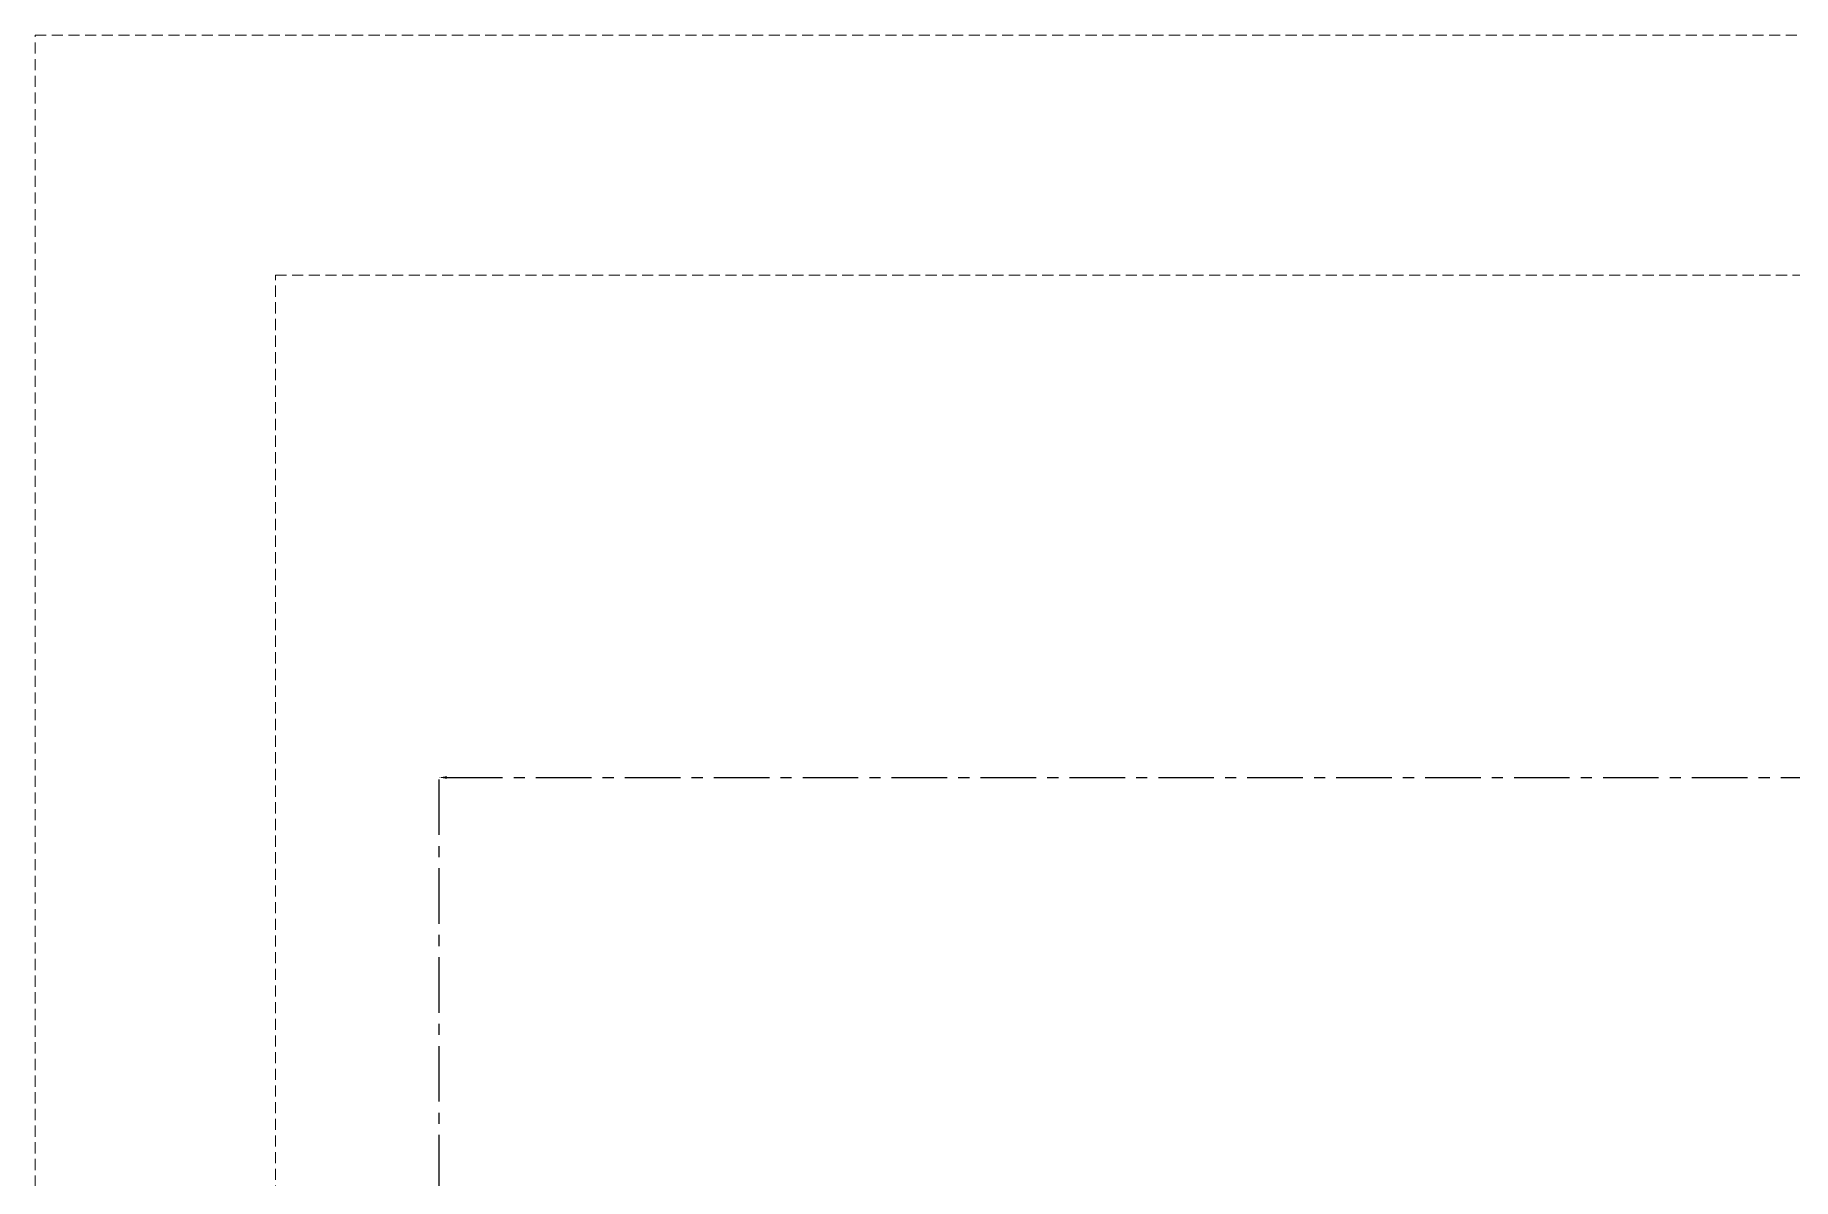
# Paper-space layout 'Layout1' of a CAD drawing. Header units: millimetres. Extents: x 4 to 399, y 35 to 188.
# Drawn here: x 8.89 to 48.43, y 162.33 to 188.07 of the extents above; entities that cross this region are included whole.
import ezdxf

# ---------------------------------------------------------------- set-up
doc = ezdxf.new("R2010")
doc.units = ezdxf.units.MM
doc.header["$MEASUREMENT"] = 0
doc.linetypes.add('CENTER', pattern=[2, 1.25, -0.25, 0.25, -0.25])
doc.linetypes.add('DASHED2', pattern=[0.375, 0.25, -0.125])
doc.layers.add('Aux_extension', color=220, linetype='DASHED2', lineweight=15)
doc.layers.add('Linea discontinua', color=230, linetype='CENTER', lineweight=25)
doc.styles.get("Standard").update_dxf_attribs({"font": 'arial.ttf', "height": 2.5})
doc.dimstyles.get("Standard").update_dxf_attribs({"dimtxt": 0.18, "dimasz": 0.18, "dimexe": 0.18, "dimexo": 0.0625, "dimgap": 0.09, "dimtad": 0, "dimtih": 1, "dimtoh": 1, "dimdec": 4, "dimzin": 0, "dimdsep": 46, "dimtxsty": 'Standard', "dimcen": 0.09, "dimadec": 0, "dimazin": 0, "dimtfac": 1, "dimtdec": 4, "dimtofl": 0, "dimtmove": 0, "dimatfit": 3, "dimfxl": 1, "dimtolj": 1, "dimtzin": 0, "dimarcsym": 0})

# ---------------------------------------------------------------- blocks, each defined once
blk = doc.blocks.new('*D18')
at = {"layer": 'Defpoints', "color": 0, "transparency": 16777216}
for p in [(84.869, 171.362), (17.977, 162.006), (84.869, 162.032)]:
    blk.add_point(p, dxfattribs=at)
at = {"layer": 'Linea discontinua', "color": 0, "lineweight": -2, "transparency": 16777216}
for p, q in [((17.977, 162.069), (17.977, 171.542)), ((18.157, 171.362), (48.693, 171.362)), ((84.689, 171.362), (54.153, 171.362)), ((84.869, 162.094), (84.869, 171.542))]:
    blk.add_line(p, q, dxfattribs=at)
at = {"layer": 'Linea discontinua', "color": 0, "transparency": 16777216}
for points in [[(18.157, 171.392), (18.157, 171.332), (17.977, 171.362)], [(84.689, 171.392), (84.689, 171.332), (84.869, 171.362)]]:
    blk.add_solid(points, dxfattribs=at)
at = {"layer": 'Linea discontinua', "color": 0, "transparency": 16777216, "insert": (51.423, 171.362), "char_height": 2.5, "attachment_point": 5}
blk.add_mtext('\\A1;130', dxfattribs=at)

psp = doc.layouts.get("Layout1")

# ---------------------------------------------------------------- linework, layer by layer
at = {"layer": 'Aux_extension'}
for points in [[(178.73226, 188.06865), (399.00776, 188.06865), (399.00776, 59.40306), (178.73226, 59.40306), (8.89367, 59.40306), (8.89367, 188.06865)], [(14.29652, 64.80591), (14.29652, 182.6658), (178.73226, 182.6658), (393.6038, 182.6647), (393.6038, 64.80701), (178.73226, 64.80591)]]:
    psp.add_lwpolyline(points, close=True, dxfattribs=at)

# ---------------------------------------------------------------- dimensions: what is measured, and where the dimension line sits
at = {"layer": 'Linea discontinua'}
dim = psp.add_linear_dim(base=(84.86932, 171.36212), p1=(17.97685, 162.00604), p2=(84.86932, 162.03153), text='130', dimstyle='Standard', dxfattribs=at)
dim.commit()
dim.dimension.update_dxf_attribs({"geometry": '*D18', "text_midpoint": (51.42308, 171.36212)})

doc.saveas('drawing.dxf')
